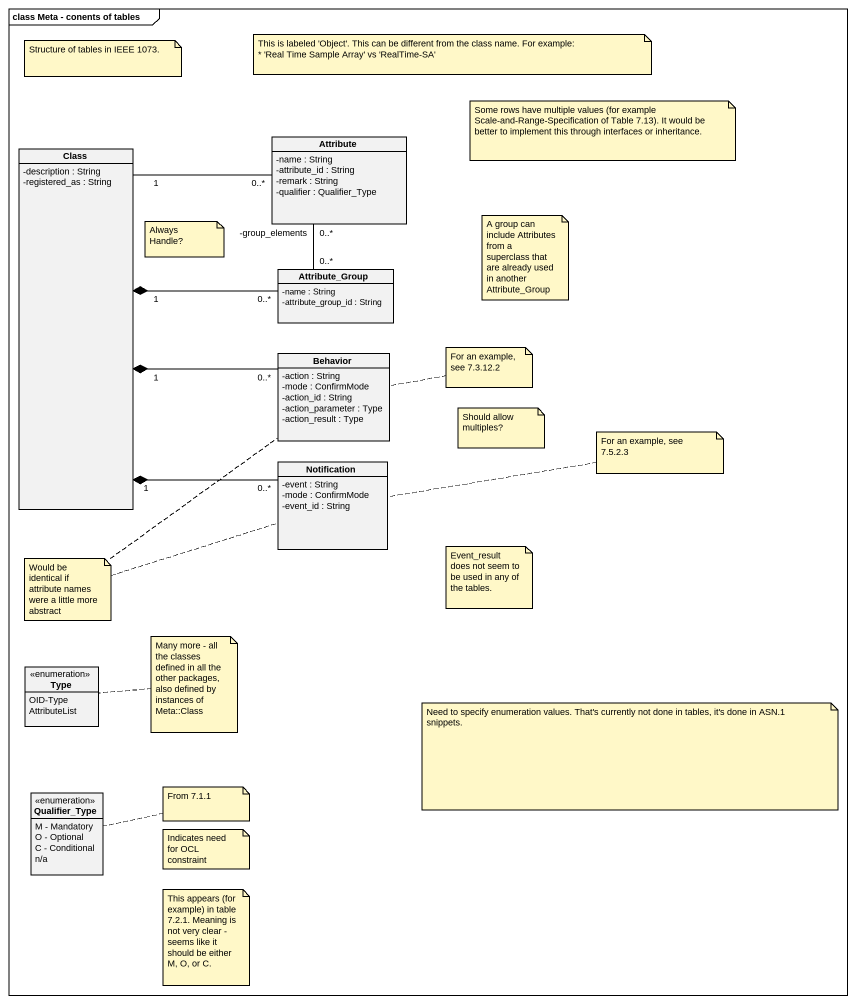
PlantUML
@startuml
mainframe class Meta - conents of tables
hide circle
hide empty members
skinparam classAttributeIconSize 0
class Attribute {
  -name : String
  -attribute_id : String
  -remark : String
  -qualifier : Qualifier_Type
}
class "Class" as Class_ {
  -description : String
  -registered_as : String
}
class Attribute_Group {
  -name : String
  -attribute_group_id : String
}
class Behavior {
  -action : String
  -mode : ConfirmMode
  -action_id : String
  -action_parameter : Type
  -action_result : Type
}
class Notification {
  -event : String
  -mode : ConfirmMode
  -event_id : String
}
enum Type {
  OID-Type
  AttributeList
}
enum Qualifier_Type {
  M - Mandatory
  O - Optional
  C - Conditional
  n/a
}
Class_ "1" -right- "0..*" Attribute
Class_ "1" *-right- "0..*" Attribute_Group
Class_ "1" *-right- "0..*" Behavior
Class_ "1" *-- "0..*" Notification
Attribute_Group "0..*" -up- "0..*\n-group_elements" Attribute
note as N1
  Structure of tables in IEEE 1073.
end note
note as N2
  This is labeled 'Object'. This can be different from the class name. For example:
  * 'Real Time Sample Array' vs 'RealTime-SA'
end note
note as N3
  Some rows have multiple values (for example Scale-and-Range-Specification of Table 7.13). It would be better to implement this through interfaces or inheritance.
end note
note as N4
  A group can include Attributes from a superclass that are already used in another Attribute_Group
end note
note as N5
  Always Handle?
end note
note right of Behavior : For an example, see 7.3.12.2
note as N7
  Should allow multiples?
end note
note right of Notification : For an example, see 7.5.2.3
note as N9
  Would be identical if attribute names were a little more abstract
end note
N9 .. Notification
N9 .. Behavior
note as N10
  Event_result does not seem to be used in any of the tables.
end note
note right of Type : Many more - all the classes defined in all the other packages, also defined by instances of Meta::Class
note as N12
  Need to specify enumeration values. That's currently not done in tables, it's done in ASN.1 snippets.
end note
note right of Qualifier_Type : From 7.1.1
note as N14
  Indicates need for OCL constraint
end note
note as N15
  This appears (for example) in table 7.2.1. Meaning is not very clear - seems like it should be either M, O, or C.
end note
@enduml
